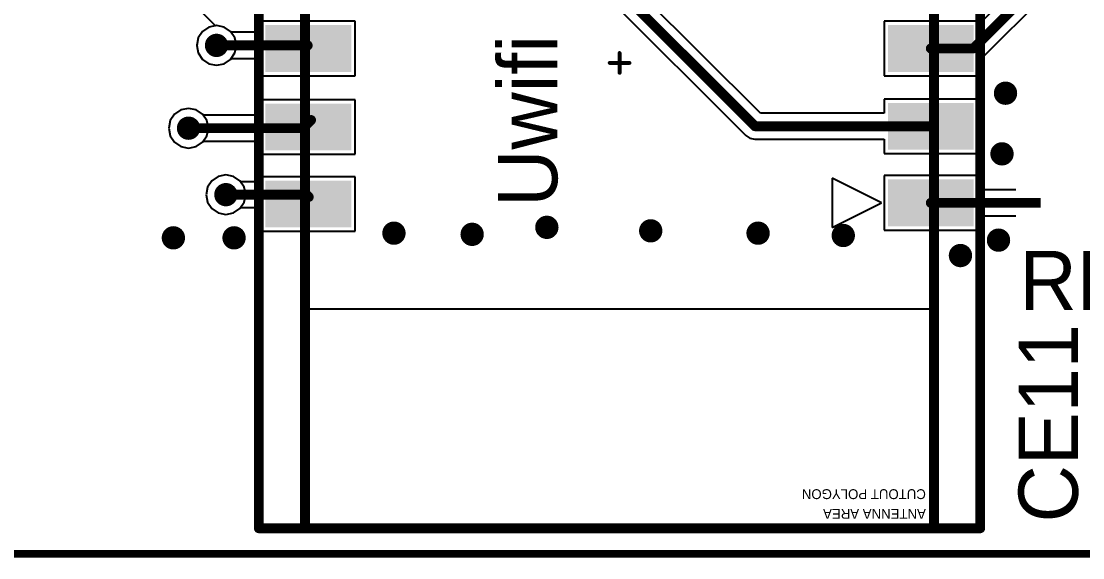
# Model space of a CAD drawing. Extents: x 65.4 to 145.6, y 116.1 to 196.3.
# Drawn here: x 86.4 to 113.69, y 116.09 to 129.89 of the extents above; entities that cross this region are included whole.
import ezdxf

# ---------------------------------------------------------------- set-up
doc = ezdxf.new("R2010")
doc.units = 0
doc.header["$MEASUREMENT"] = 0
doc.layers.get('0').update_dxf_attribs({"linetype": 'CONTINUOUS'})
for name, color, linetype in [('BOTTOMLAYER', 5, 'CONTINUOUS'), ('MECHANICAL1', 6, 'CONTINUOUS'), ('MECHANICAL13', 56, 'CONTINUOUS'), ('MECHANICAL15', 56, 'CONTINUOUS'), ('MULTILAYER', 9, 'CONTINUOUS'), ('TOPLAYER', 1, 'CONTINUOUS'), ('TOPOVERLAY', 2, 'CONTINUOUS'), ('TOPPASTE', 8, 'CONTINUOUS'), ('TOPSOLDER', 216, 'CONTINUOUS'), ('VIAHOLELAYER', 16, 'CONTINUOUS')]:
    doc.layers.add(name, color=color, linetype=linetype)

# ---------------------------------------------------------------- blocks, each defined once
blk = doc.blocks.new('ESP_12_111')
at = {"layer": 'MECHANICAL13'}
for points, const_width in [([(-0.083, 8.371), (-0.083, -15.568)], 0.254), ([(16.084, 8.371), (-0.083, 8.371)], 0.254), ([(16.084, 8.371), (16.084, -15.568)], 0.254), ([(16.129, 8.382), (-0.127, 8.382)], 0.0508), ([(-0.127, 8.382), (-0.127, 2.727)], 0.0508), ([(16.129, 8.382), (16.129, 2.727)], 0.0508), ([(16.129, 2.727), (-0.127, 2.727)], 0.0508), ([(16.084, -15.568), (-0.083, -15.568)], 0.254)]:
    blk.add_lwpolyline(points, dxfattribs=dict(at, const_width=const_width))
for points, const_width in [([(-0.147, 8.371, 1), (-0.02, 8.371, 1)], 0.127), ([(-0.147, 8.371, 1), (-0.02, 8.371, 1)], 0.127), ([(16.02, 8.371, 1), (16.147, 8.371, 1)], 0.127), ([(16.02, 8.371, 1), (16.147, 8.371, 1)], 0.127), ([(-0.14, 8.382, 1), (-0.114, 8.382, 1)], 0.0254), ([(-0.14, 8.382, 1), (-0.114, 8.382, 1)], 0.0254), ([(16.116, 8.382, 1), (16.142, 8.382, 1)], 0.0254), ([(16.116, 8.382, 1), (16.142, 8.382, 1)], 0.0254), ([(-0.14, 2.727, 1), (-0.114, 2.727, 1)], 0.0254), ([(-0.14, 2.727, 1), (-0.114, 2.727, 1)], 0.0254), ([(16.116, 2.727, 1), (16.142, 2.727, 1)], 0.0254), ([(16.116, 2.727, 1), (16.142, 2.727, 1)], 0.0254), ([(-0.147, -15.568, 1), (-0.02, -15.568, 1)], 0.127), ([(-0.147, -15.568, 1), (-0.02, -15.568, 1)], 0.127), ([(16.02, -15.568, 1), (16.147, -15.568, 1)], 0.127), ([(16.02, -15.568, 1), (16.147, -15.568, 1)], 0.127)]:
    blk.add_lwpolyline(points, format="xyb", close=True, dxfattribs=dict(at, const_width=const_width))
at = {"layer": 'MECHANICAL15'}
for points, const_width in [([(17.272, 8.371), (-1.27, 8.371)], 0.254), ([(-1.27, 8.371), (-1.27, -15.568)], 0.254), ([(17.272, 8.371), (17.272, -15.568)], 0.254), ([(8, -3.345), (8, -3.853)], 0.1), ([(8.254, -3.599), (7.746, -3.599)], 0.1), ([(17.272, -15.568), (-1.27, -15.568)], 0.254)]:
    blk.add_lwpolyline(points, dxfattribs=dict(at, const_width=const_width))
for points, const_width in [([(-1.333, 8.371, 1), (-1.206, 8.371, 1)], 0.127), ([(-1.333, 8.371, 1), (-1.206, 8.371, 1)], 0.127), ([(17.209, 8.371, 1), (17.336, 8.371, 1)], 0.127), ([(17.209, 8.371, 1), (17.336, 8.371, 1)], 0.127), ([(7.975, -3.345, 1), (8.025, -3.345, 1)], 0.05), ([(7.721, -3.599, 1), (7.771, -3.599, 1)], 0.05), ([(7.975, -3.853, 1), (8.025, -3.853, 1)], 0.05), ([(8.229, -3.599, 1), (8.279, -3.599, 1)], 0.05), ([(-1.333, -15.568, 1), (-1.206, -15.568, 1)], 0.127), ([(-1.333, -15.568, 1), (-1.206, -15.568, 1)], 0.127), ([(17.209, -15.568, 1), (17.336, -15.568, 1)], 0.127), ([(17.209, -15.568, 1), (17.336, -15.568, 1)], 0.127)]:
    blk.add_lwpolyline(points, format="xyb", close=True, dxfattribs=dict(at, const_width=const_width))
at = {"layer": 'TOPLAYER'}
for points in [[(-1, -0.5), (1, -0.5), (-1, 0.5), (1, 0.5)], [(15, -0.47), (17, -0.47), (15, 0.53), (17, 0.53)], [(-1, -2.47), (1, -2.47), (-1, -1.47), (1, -1.47)], [(15, -2.45), (17, -2.45), (15, -1.45), (17, -1.45)], [(-1, -4.47), (1, -4.47), (-1, -3.47), (1, -3.47)], [(15, -4.47), (17, -4.47), (15, -3.47), (17, -3.47)], [(-1, -6.44), (1, -6.44), (-1, -5.44), (1, -5.44)], [(15, -6.45), (17, -6.45), (15, -5.45), (17, -5.45)], [(-1, -8.48), (1, -8.48), (-1, -7.48), (1, -7.48)], [(15, -8.51), (17, -8.51), (15, -7.51), (17, -7.51)], [(-1, -10.49), (1, -10.49), (-1, -9.49), (1, -9.49)], [(15, -10.53), (17, -10.53), (15, -9.53), (17, -9.53)], [(-1, -12.48), (1, -12.48), (-1, -11.48), (1, -11.48)], [(15, -12.49), (17, -12.49), (15, -11.49), (17, -11.49)], [(-1, -14.49), (1, -14.49), (-1, -13.49), (1, -13.49)], [(15, -14.53), (17, -14.53), (15, -13.53), (17, -13.53)]]:
    blk.add_solid(points, dxfattribs=at)
at = {"layer": 'TOPOVERLAY'}
for p, q in [((2.54, 0.635), (1.27, 0)), ((2.54, -0.635), (2.54, 0.635)), ((1.27, 0), (2.54, -0.635))]:
    blk.add_line(p, q, dxfattribs=at)
at = {"layer": 'TOPOVERLAY', "const_width": 0.254}
for points in [[(16.084, 8.371), (-0.083, 8.371)], [(-0.083, 8.371), (-0.083, 0.916)], [(16.084, 8.371), (16.084, 0.916)], [(-0.083, -14.917), (-0.083, -15.568)], [(16.084, -14.916), (16.084, -15.568)], [(16.084, -15.568), (-0.083, -15.568)]]:
    blk.add_lwpolyline(points, dxfattribs=at)
at = {"layer": 'TOPOVERLAY'}
for points, const_width in [([(-0.147, 8.371, 1), (-0.02, 8.371, 1)], 0.127), ([(-0.147, 8.371, 1), (-0.02, 8.371, 1)], 0.127), ([(16.02, 8.371, 1), (16.147, 8.371, 1)], 0.127), ([(16.02, 8.371, 1), (16.147, 8.371, 1)], 0.127), ([(-0.612, 1.356, 1), (-0.912, 1.356, 1)], 0.3), ([(-0.987, 1.356, 1), (-0.837, 1.356, 1)], 0.15), ([(-0.687, 1.356, 1), (-0.537, 1.356, 1)], 0.15), ([(-0.147, 0.916, 1), (-0.02, 0.916, 1)], 0.127), ([(16.02, 0.916, 1), (16.147, 0.916, 1)], 0.127), ([(-0.147, -14.917, 1), (-0.02, -14.917, 1)], 0.127), ([(16.02, -14.916, 1), (16.147, -14.916, 1)], 0.127), ([(-0.147, -15.568, 1), (-0.02, -15.568, 1)], 0.127), ([(-0.147, -15.568, 1), (-0.02, -15.568, 1)], 0.127), ([(16.02, -15.568, 1), (16.147, -15.568, 1)], 0.127), ([(16.02, -15.568, 1), (16.147, -15.568, 1)], 0.127)]:
    blk.add_lwpolyline(points, format="xyb", close=True, dxfattribs=dict(at, const_width=const_width))
at = {"layer": 'TOPPASTE'}
for points in [[(-1, -0.5), (1, -0.5), (-1, 0.5), (1, 0.5)], [(15, -0.47), (17, -0.47), (15, 0.53), (17, 0.53)], [(-1, -2.47), (1, -2.47), (-1, -1.47), (1, -1.47)], [(15, -2.45), (17, -2.45), (15, -1.45), (17, -1.45)], [(-1, -4.47), (1, -4.47), (-1, -3.47), (1, -3.47)], [(15, -4.47), (17, -4.47), (15, -3.47), (17, -3.47)], [(-1, -6.44), (1, -6.44), (-1, -5.44), (1, -5.44)], [(15, -6.45), (17, -6.45), (15, -5.45), (17, -5.45)], [(-1, -8.48), (1, -8.48), (-1, -7.48), (1, -7.48)], [(15, -8.51), (17, -8.51), (15, -7.51), (17, -7.51)], [(-1, -10.49), (1, -10.49), (-1, -9.49), (1, -9.49)], [(15, -10.53), (17, -10.53), (15, -9.53), (17, -9.53)], [(-1, -12.48), (1, -12.48), (-1, -11.48), (1, -11.48)], [(15, -12.49), (17, -12.49), (15, -11.49), (17, -11.49)], [(-1, -14.49), (1, -14.49), (-1, -13.49), (1, -13.49)], [(15, -14.53), (17, -14.53), (15, -13.53), (17, -13.53)]]:
    blk.add_solid(points, dxfattribs=at)
at = {"layer": 'TOPSOLDER'}
for points in [[(-1.102, -0.602), (1.102, -0.602), (-1.102, 0.602), (1.102, 0.602)], [(14.898, -0.572), (17.102, -0.572), (14.898, 0.632), (17.102, 0.632)], [(14.898, -2.552), (17.102, -2.552), (14.898, -1.348), (17.102, -1.348)], [(-1.102, -2.572), (1.102, -2.572), (-1.102, -1.368), (1.102, -1.368)], [(-1.102, -4.572), (1.102, -4.572), (-1.102, -3.368), (1.102, -3.368)], [(14.898, -4.572), (17.102, -4.572), (14.898, -3.368), (17.102, -3.368)], [(-1.102, -6.542), (1.102, -6.542), (-1.102, -5.338), (1.102, -5.338)], [(14.898, -6.552), (17.102, -6.552), (14.898, -5.348), (17.102, -5.348)], [(-1.102, -8.582), (1.102, -8.582), (-1.102, -7.378), (1.102, -7.378)], [(14.898, -8.612), (17.102, -8.612), (14.898, -7.408), (17.102, -7.408)], [(-1.102, -10.592), (1.102, -10.592), (-1.102, -9.388), (1.102, -9.388)], [(14.898, -10.632), (17.102, -10.632), (14.898, -9.428), (17.102, -9.428)], [(-1.102, -12.582), (1.102, -12.582), (-1.102, -11.378), (1.102, -11.378)], [(14.898, -12.592), (17.102, -12.592), (14.898, -11.388), (17.102, -11.388)], [(-1.102, -14.592), (1.102, -14.592), (-1.102, -13.388), (1.102, -13.388)], [(14.898, -14.632), (17.102, -14.632), (14.898, -13.428), (17.102, -13.428)]]:
    blk.add_solid(points, dxfattribs=at)
at = {"layer": 'MECHANICAL13'}
for s, p in [('ANTENNA AREA', (0.127, 7.874)), ('CUTOUT POLYGON', (0.127, 7.366))]:
    blk.add_text(s, height=0.254, dxfattribs=at).set_placement(p)

msp = doc.modelspace()

# ---------------------------------------------------------------- linework, layer by layer
at = {"layer": 'BOTTOMLAYER'}
for p, q in [((91.394, 129.77), (90.558, 130.605)), ((91.422, 129.776), (91.394, 129.77)), ((91.617, 129.737), (91.422, 129.776)), ((91.782, 129.626), (91.617, 129.737)), ((91.893, 129.461), (91.782, 129.626)), ((91.932, 129.266), (91.893, 129.461)), ((90.918, 129.294), (90.912, 129.266)), ((90.912, 129.266), (90.951, 129.071)), ((90.951, 129.071), (91.062, 128.906)), ((91.782, 128.906), (91.893, 129.071)), ((91.893, 129.071), (91.932, 129.266)), ((91.062, 128.906), (91.227, 128.795)), ((91.227, 128.795), (91.422, 128.756)), ((91.422, 128.756), (91.617, 128.795)), ((91.617, 128.795), (91.782, 128.906)), ((90.342, 127.496), (90.323, 127.469)), ((90.507, 127.607), (90.342, 127.496)), ((90.702, 127.646), (90.507, 127.607)), ((90.897, 127.607), (90.702, 127.646)), ((91.062, 127.496), (90.897, 127.607)), ((91.173, 127.331), (91.062, 127.496)), ((91.212, 127.136), (91.173, 127.331)), ((91.062, 126.776), (91.173, 126.941)), ((91.173, 126.941), (91.212, 127.136)), ((90.323, 126.803), (90.342, 126.776)), ((90.342, 126.776), (90.507, 126.665)), ((90.507, 126.665), (90.702, 126.626)), ((90.702, 126.626), (90.897, 126.665)), ((90.897, 126.665), (91.062, 126.776)), ((91.467, 125.897), (91.306, 125.789)), ((91.662, 125.936), (91.467, 125.897)), ((91.857, 125.897), (91.662, 125.936)), ((92.022, 125.786), (91.857, 125.897)), ((92.133, 125.621), (92.022, 125.786)), ((92.172, 125.426), (92.133, 125.621)), ((92.133, 125.231), (92.172, 125.426)), ((91.263, 125.123), (91.302, 125.066)), ((91.302, 125.066), (91.467, 124.955)), ((91.857, 124.955), (92.022, 125.066)), ((92.022, 125.066), (92.133, 125.231)), ((91.467, 124.955), (91.662, 124.916)), ((91.662, 124.916), (91.857, 124.955))]:
    msp.add_line(p, q, dxfattribs=at)
for points, const_width in [([(91.272, 129.266, 1), (91.572, 129.266, 1)], 0.3), ([(91.357, 129.266, 1), (91.487, 129.266, 1)], 0.13), ([(111.552, 128.036, 1), (111.852, 128.036, 1)], 0.3), ([(90.552, 127.136, 1), (90.852, 127.136, 1)], 0.3), ([(90.639, 127.136, 1), (90.766, 127.136, 1)], 0.127), ([(111.462, 126.476, 1), (111.762, 126.476, 1)], 0.3), ([(91.512, 125.426, 1), (91.812, 125.426, 1)], 0.3), ([(91.629, 125.456, 1), (91.756, 125.456, 1)], 0.127), ([(95.832, 124.436, 1), (96.132, 124.436, 1)], 0.3), ([(97.842, 124.406, 1), (98.142, 124.406, 1)], 0.3), ([(99.762, 124.586, 1), (100.062, 124.586, 1)], 0.3), ([(102.432, 124.496, 1), (102.732, 124.496, 1)], 0.3), ([(105.192, 124.436, 1), (105.492, 124.436, 1)], 0.3), ([(90.162, 124.316, 1), (90.462, 124.316, 1)], 0.3), ([(91.722, 124.316, 1), (92.022, 124.316, 1)], 0.3), ([(107.382, 124.376, 1), (107.682, 124.376, 1)], 0.3), ([(111.372, 124.256, 1), (111.672, 124.256, 1)], 0.3)]:
    msp.add_lwpolyline(points, format="xyb", close=True, dxfattribs=dict(at, const_width=const_width))
at = {"layer": 'MECHANICAL1', "const_width": 0.2}
msp.add_lwpolyline([(65.532, 116.186), (145.532, 116.186)], dxfattribs=at)
at = {"layer": 'MULTILAYER', "const_width": 0.3}
for points in [[(91.272, 129.266, 1), (91.572, 129.266, 1)], [(111.552, 128.036, 1), (111.852, 128.036, 1)], [(90.552, 127.136, 1), (90.852, 127.136, 1)], [(111.462, 126.476, 1), (111.762, 126.476, 1)], [(91.512, 125.426, 1), (91.812, 125.426, 1)], [(95.832, 124.436, 1), (96.132, 124.436, 1)], [(97.842, 124.406, 1), (98.142, 124.406, 1)], [(99.762, 124.586, 1), (100.062, 124.586, 1)], [(102.432, 124.496, 1), (102.732, 124.496, 1)], [(105.192, 124.436, 1), (105.492, 124.436, 1)], [(90.162, 124.316, 1), (90.462, 124.316, 1)], [(91.722, 124.316, 1), (92.022, 124.316, 1)], [(107.382, 124.376, 1), (107.682, 124.376, 1)], [(111.372, 124.256, 1), (111.672, 124.256, 1)]]:
    msp.add_lwpolyline(points, format="xyb", close=True, dxfattribs=at)
at = {"layer": 'TOPLAYER'}
for p, q in [((105.4, 127.519), (101.715, 131.204)), ((112.207, 130.992), (111.066, 129.851)), ((101.146, 130.83), (105.026, 126.95)), ((111.108, 128.95), (112.719, 130.562)), ((94.982, 129.886), (92.582, 129.886)), ((92.582, 129.886), (92.582, 129.602)), ((94.982, 128.486), (94.982, 129.886)), ((110.982, 129.886), (108.582, 129.886)), ((108.582, 129.886), (108.582, 128.486)), ((111.066, 129.851), (110.982, 129.886)), ((110.982, 129.886), (110.982, 129.886)), ((110.982, 129.886), (110.982, 129.886)), ((91.062, 129.626), (90.951, 129.461)), ((91.227, 129.737), (91.062, 129.626)), ((91.422, 129.776), (91.227, 129.737)), ((91.617, 129.737), (91.422, 129.776)), ((91.782, 129.626), (91.617, 129.737)), ((91.799, 129.602), (91.782, 129.626)), ((90.951, 129.461), (90.912, 129.266)), ((92.582, 129.602), (91.799, 129.602)), ((90.912, 129.266), (90.951, 129.071)), ((90.951, 129.071), (91.062, 128.906)), ((91.062, 128.906), (91.227, 128.795)), ((91.227, 128.795), (91.422, 128.756)), ((91.422, 128.756), (91.617, 128.795)), ((91.617, 128.795), (91.782, 128.906)), ((91.782, 128.906), (91.799, 128.93)), ((91.799, 128.93), (92.582, 128.93)), ((92.582, 128.93), (92.582, 128.486)), ((110.982, 128.874), (111, 128.878)), ((110.982, 128.486), (110.982, 128.874)), ((111, 128.878), (111.108, 128.95)), ((92.582, 128.486), (94.982, 128.486)), ((108.582, 128.486), (110.982, 128.486)), ((94.982, 127.866), (92.582, 127.866)), ((92.582, 127.866), (92.582, 127.469)), ((94.982, 126.466), (94.982, 127.866)), ((110.982, 127.886), (108.582, 127.886)), ((108.582, 127.886), (108.582, 127.519)), ((110.982, 126.486), (110.982, 127.886)), ((90.342, 127.496), (90.231, 127.331)), ((90.507, 127.607), (90.342, 127.496)), ((90.702, 127.646), (90.507, 127.607)), ((90.897, 127.607), (90.702, 127.646)), ((91.062, 127.496), (90.897, 127.607)), ((91.081, 127.469), (91.062, 127.496)), ((92.582, 127.469), (91.081, 127.469)), ((108.582, 127.519), (105.4, 127.519)), ((90.231, 127.331), (90.192, 127.136)), ((90.192, 127.136), (90.231, 126.941)), ((90.231, 126.941), (90.342, 126.776)), ((105.026, 126.95), (105.026, 126.95)), ((105.026, 126.95), (105.026, 126.95)), ((105.026, 126.95), (105.026, 126.95)), ((105.026, 126.95), (105.026, 126.95)), ((105.026, 126.95), (105.026, 126.95)), ((105.026, 126.95), (105.026, 126.95)), ((105.026, 126.95), (105.026, 126.95)), ((105.026, 126.95), (105.026, 126.95)), ((105.026, 126.95), (105.026, 126.95)), ((105.026, 126.95), (105.026, 126.95)), ((105.026, 126.95), (105.026, 126.95)), ((105.026, 126.95), (105.134, 126.878)), ((90.342, 126.776), (90.507, 126.665)), ((90.507, 126.665), (90.702, 126.626)), ((90.702, 126.626), (90.897, 126.665)), ((90.897, 126.665), (91.062, 126.776)), ((91.062, 126.776), (91.081, 126.803)), ((91.081, 126.803), (92.582, 126.803)), ((92.582, 126.803), (92.582, 126.466)), ((105.134, 126.878), (105.262, 126.853)), ((105.262, 126.853), (108.582, 126.853)), ((108.582, 126.853), (108.582, 126.486)), ((92.582, 126.466), (94.982, 126.466)), ((108.582, 126.486), (110.982, 126.486)), ((91.467, 125.897), (91.302, 125.786)), ((91.662, 125.936), (91.467, 125.897)), ((91.857, 125.897), (91.662, 125.936)), ((92.022, 125.786), (91.857, 125.897)), ((94.982, 125.886), (92.582, 125.886)), ((92.582, 125.886), (92.582, 125.759)), ((94.982, 124.486), (94.982, 125.886)), ((110.982, 125.916), (108.582, 125.916)), ((108.582, 125.916), (108.582, 124.516)), ((110.982, 125.549), (110.982, 125.916)), ((91.191, 125.621), (91.152, 125.426)), ((91.302, 125.786), (91.191, 125.621)), ((92.041, 125.759), (92.022, 125.786)), ((92.582, 125.759), (92.041, 125.759)), ((111.97, 125.549), (110.982, 125.549)), ((91.152, 125.426), (91.191, 125.231)), ((91.191, 125.231), (91.302, 125.066)), ((91.302, 125.066), (91.467, 124.955)), ((91.857, 124.955), (92.022, 125.066)), ((92.022, 125.066), (92.041, 125.093)), ((92.041, 125.093), (92.582, 125.093)), ((92.582, 125.093), (92.582, 124.486)), ((91.467, 124.955), (91.662, 124.916)), ((91.662, 124.916), (91.857, 124.955)), ((110.982, 124.516), (110.982, 124.883)), ((110.982, 124.883), (111.97, 124.883)), ((92.582, 124.486), (94.982, 124.486)), ((108.582, 124.516), (110.982, 124.516))]:
    msp.add_line(p, q, dxfattribs=at)
for points, const_width in [([(110.872, 129.186), (112.812, 131.126)], 0.254), ([(101.382, 131.066), (105.262, 127.186)], 0.254), ([(91.422, 129.266), (93.762, 129.266)], 0.26), ([(109.782, 129.186), (110.872, 129.186)], 0.254), ([(93.642, 127.136), (93.852, 127.346)], 0.254), ([(90.702, 127.136), (93.642, 127.136)], 0.254), ([(105.262, 127.186), (109.782, 127.186)], 0.254), ([(91.662, 125.426), (93.732, 125.426)], 0.254), ([(93.732, 125.426), (93.792, 125.366)], 0.254), ([(109.782, 125.216), (112.602, 125.216)], 0.254)]:
    msp.add_lwpolyline(points, dxfattribs=dict(at, const_width=const_width))
for points, const_width in [([(91.272, 129.266, 1), (91.572, 129.266, 1)], 0.3), ([(91.357, 129.266, 1), (91.487, 129.266, 1)], 0.13), ([(93.697, 129.266, 1), (93.827, 129.266, 1)], 0.13), ([(109.718, 129.186, 1), (109.845, 129.186, 1)], 0.127), ([(110.809, 129.186, 1), (110.936, 129.186, 1)], 0.127), ([(110.809, 129.186, 1), (110.936, 129.186, 1)], 0.127), ([(111.552, 128.036, 1), (111.852, 128.036, 1)], 0.3), ([(90.552, 127.136, 1), (90.852, 127.136, 1)], 0.3), ([(93.788, 127.346, 1), (93.915, 127.346, 1)], 0.127), ([(90.639, 127.136, 1), (90.766, 127.136, 1)], 0.127), ([(93.578, 127.136, 1), (93.705, 127.136, 1)], 0.127), ([(93.578, 127.136, 1), (93.705, 127.136, 1)], 0.127), ([(105.199, 127.186, 1), (105.326, 127.186, 1)], 0.127), ([(105.199, 127.186, 1), (105.326, 127.186, 1)], 0.127), ([(109.718, 127.186, 1), (109.845, 127.186, 1)], 0.127), ([(111.462, 126.476, 1), (111.762, 126.476, 1)], 0.3), ([(91.512, 125.426, 1), (91.812, 125.426, 1)], 0.3), ([(91.599, 125.426, 1), (91.726, 125.426, 1)], 0.127), ([(93.668, 125.426, 1), (93.795, 125.426, 1)], 0.127), ([(93.668, 125.426, 1), (93.795, 125.426, 1)], 0.127), ([(93.728, 125.366, 1), (93.855, 125.366, 1)], 0.127), ([(109.718, 125.216, 1), (109.845, 125.216, 1)], 0.127), ([(95.832, 124.436, 1), (96.132, 124.436, 1)], 0.3), ([(97.842, 124.406, 1), (98.142, 124.406, 1)], 0.3), ([(99.762, 124.586, 1), (100.062, 124.586, 1)], 0.3), ([(102.432, 124.496, 1), (102.732, 124.496, 1)], 0.3), ([(105.192, 124.436, 1), (105.492, 124.436, 1)], 0.3), ([(90.162, 124.316, 1), (90.462, 124.316, 1)], 0.3), ([(91.722, 124.316, 1), (92.022, 124.316, 1)], 0.3), ([(107.382, 124.376, 1), (107.682, 124.376, 1)], 0.3), ([(111.372, 124.256, 1), (111.672, 124.256, 1)], 0.3)]:
    msp.add_lwpolyline(points, format="xyb", close=True, dxfattribs=dict(at, const_width=const_width))
at = {"layer": 'VIAHOLELAYER', "const_width": 0.15}
for points in [[(91.347, 129.266, 1), (91.497, 129.266, 1)], [(111.627, 128.036, 1), (111.777, 128.036, 1)], [(90.627, 127.136, 1), (90.777, 127.136, 1)], [(111.537, 126.476, 1), (111.687, 126.476, 1)], [(91.587, 125.426, 1), (91.737, 125.426, 1)], [(99.837, 124.586, 1), (99.987, 124.586, 1)], [(90.237, 124.316, 1), (90.387, 124.316, 1)], [(91.797, 124.316, 1), (91.947, 124.316, 1)], [(95.907, 124.436, 1), (96.057, 124.436, 1)], [(97.917, 124.406, 1), (98.067, 124.406, 1)], [(102.507, 124.496, 1), (102.657, 124.496, 1)], [(105.267, 124.436, 1), (105.417, 124.436, 1)], [(107.457, 124.376, 1), (107.607, 124.376, 1)], [(111.447, 124.256, 1), (111.597, 124.256, 1)]]:
    msp.add_lwpolyline(points, format="xyb", close=True, dxfattribs=at)

# ---------------------------------------------------------------- block references
at = {"rotation": 180}
msp.add_blockref('ESP_12_111', (109.782, 125.216), dxfattribs=at)

# ---------------------------------------------------------------- texts
at = {"layer": 'TOPOVERLAY'}
for s, rotation, p in [('Uwifi', 90, (100.182, 125.116)), ('RE12', 360, (112.062, 122.456)), ('CE11', 90, (113.562, 116.996))]:
    msp.add_text(s, height=1.524, rotation=rotation, dxfattribs=at).set_placement(p)

doc.saveas('drawing.dxf')
